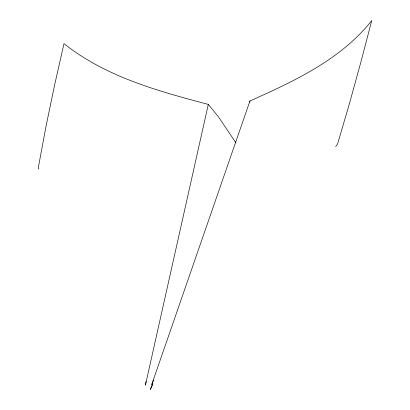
<?xml version="1.0" encoding="UTF-8"?>
<svg xmlns="http://www.w3.org/2000/svg" width="410" height="410" viewBox="0 0 410 410"><rect width="100%" height="100%" fill="white"/><g stroke="black" fill="none" stroke-linecap="round" stroke-linejoin="round"><path stroke-width="0.61" d="M249.874 102.182L249.936 100.993C294.318 81.098 340.9 59.588 371.773 20.5L360.636 62.996L349.248 104.294L337.538 144.084L335.662 146.585M146.098 381.449L145.422 385.149L208.306 104.396C157.845 91.092 105.524 76.706 63.98 43.629L54.658 84.849L46.028 126.26L38.227 168.079L38.965 169.084M249.936 100.993L151.705 384.636L153.612 380.085M152.792 383.719L150.301 389.5L152.95 383.678M208.306 104.396L218.335 116.696L235.981 142.854"/></g></svg>
